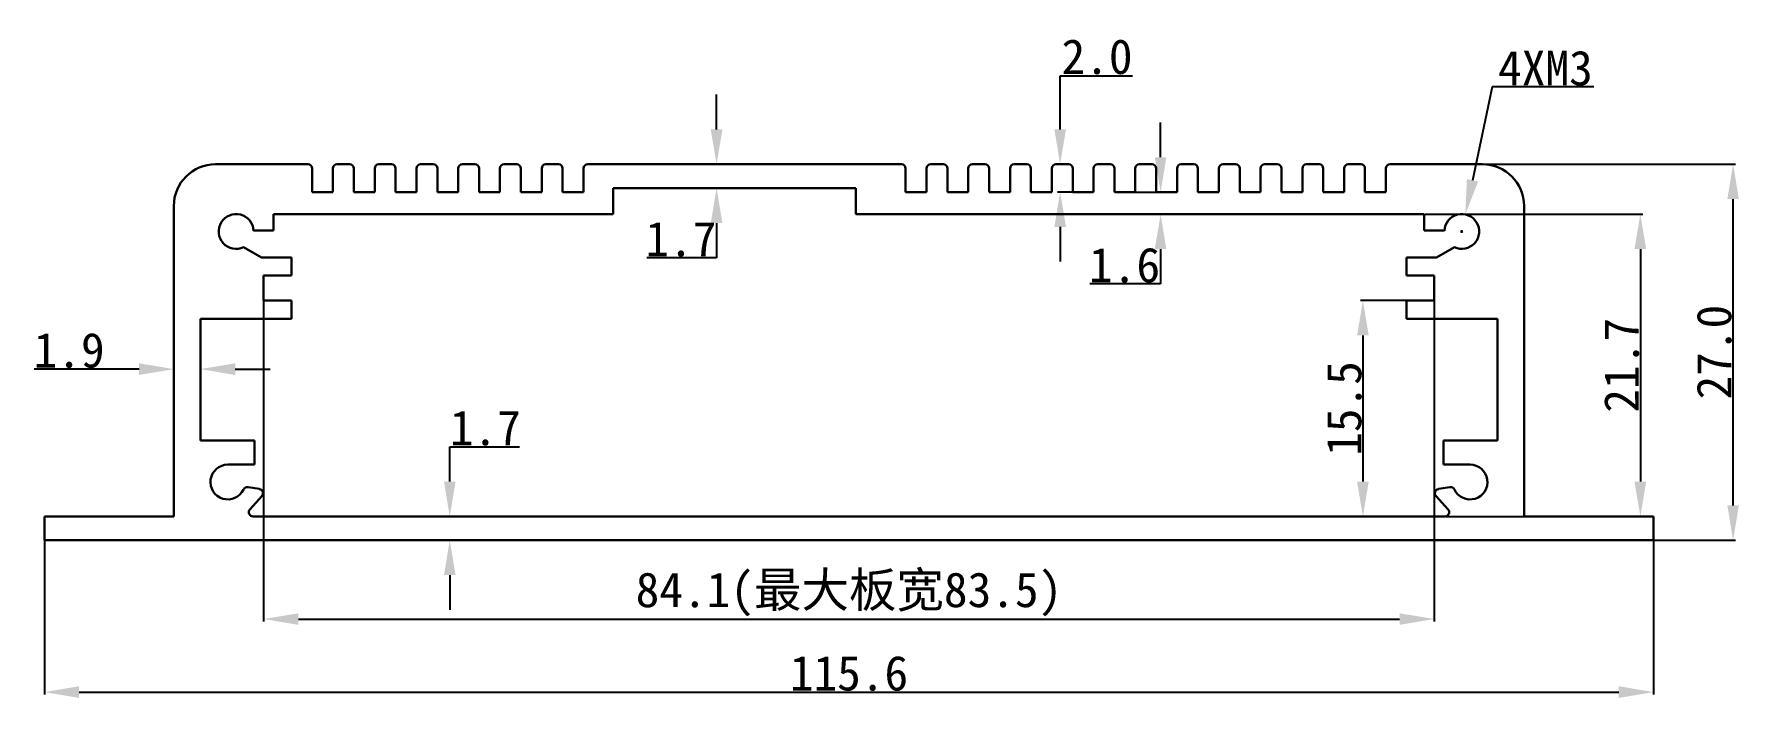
# Model space of a CAD drawing. Header units: inches. Extents: x 104 to 227, y -69 to -22.
import ezdxf

# ---------------------------------------------------------------- set-up
doc = ezdxf.new("R2010")
doc.units = ezdxf.units.IN
doc.header["$MEASUREMENT"] = 0
doc.layers.get('Defpoints').update_dxf_attribs({"color": 3})
doc.layers.add('壳体层', color=7, linetype='Continuous', lineweight=30)
doc.layers.add('标注层', color=7, linetype='Continuous')
doc.layers.add('槽宽标注', color=30, linetype='Continuous')
doc.styles.get("Standard").update_dxf_attribs({"font": 'simhei.ttf'})
doc.dimstyles.get("Standard").update_dxf_attribs({"dimtxt": 2.5, "dimasz": 2.5, "dimexe": 0.18, "dimexo": 0.0625, "dimgap": 0.09, "dimtad": 1, "dimtoh": 1, "dimdec": 1, "dimzin": 0, "dimdsep": 46, "dimtxsty": 'Standard', "dimcen": 0.09, "dimadec": 0, "dimazin": 0, "dimtfac": 1, "dimtdec": 1, "dimtofl": 0, "dimtmove": 0, "dimatfit": 3, "dimfxl": 1, "dimtolj": 1, "dimtzin": 0, "dimarcsym": 0})

# ---------------------------------------------------------------- blocks, each defined once
blk = doc.blocks.new('*D2')
at = {"layer": 'Defpoints', "color": 0, "transparency": 16777216}
for p in [(120.6, -39.78), (204.7, -39.78), (204.7, -63.55)]:
    blk.add_point(p, dxfattribs=at)
at = {"layer": '槽宽标注', "color": 0, "lineweight": -2, "transparency": 16777216}
for p, q in [((120.6, -39.84), (120.6, -63.73)), ((204.7, -39.84), (204.7, -63.73)), ((123.1, -63.55), (202.2, -63.55))]:
    blk.add_line(p, q, dxfattribs=at)
at = {"layer": '槽宽标注', "color": 0, "transparency": 16777216}
for points in [[(123.1, -63.14), (123.1, -63.97), (120.6, -63.55)], [(202.2, -63.14), (202.2, -63.97), (204.7, -63.55)]]:
    blk.add_solid(points, dxfattribs=at)
at = {"layer": '槽宽标注', "color": 0, "transparency": 16777216, "insert": (162.65, -61.78), "char_height": 2.5, "attachment_point": 5}
blk.add_mtext('\\A1;84.1(最大板宽83.5)', dxfattribs=at)
blk = doc.blocks.new('*D3')
at = {"layer": 'Defpoints', "color": 0, "transparency": 16777216}
for p in [(151.72, -30.88), (151.72, -32.61), (153.14, -32.61)]:
    blk.add_point(p, dxfattribs=at)
at = {"layer": '标注层', "color": 0, "lineweight": -2, "transparency": 16777216}
for p, q in [((153.14, -28.38), (153.14, -25.88)), ((151.78, -30.88), (153.32, -30.88)), ((151.78, -32.61), (153.32, -32.61)), ((153.14, -35.11), (153.14, -37.61)), ((153.14, -37.61), (148.12, -37.61))]:
    blk.add_line(p, q, dxfattribs=at)
at = {"layer": '标注层', "color": 0, "transparency": 16777216}
for points in [[(152.72, -28.38), (153.56, -28.38), (153.14, -30.88)], [(152.72, -35.11), (153.56, -35.11), (153.14, -32.61)]]:
    blk.add_solid(points, dxfattribs=at)
at = {"layer": '标注层', "color": 0, "transparency": 16777216, "insert": (150.58, -36.27), "char_height": 2.5, "attachment_point": 5}
blk.add_mtext('\\A1;1.7', dxfattribs=at)
blk = doc.blocks.new('*D4')
at = {"layer": 'Defpoints', "color": 0, "transparency": 16777216}
for p in [(133.05, -56.18), (133.97, -56.18), (133.05, -57.89)]:
    blk.add_point(p, dxfattribs=at)
at = {"layer": '标注层', "color": 0, "lineweight": -2, "transparency": 16777216}
for p, q in [((133.97, -53.68), (133.97, -51.18)), ((133.97, -51.18), (138.99, -51.18)), ((133.11, -56.18), (134.15, -56.18)), ((133.11, -57.89), (134.15, -57.89)), ((133.97, -60.39), (133.97, -62.89))]:
    blk.add_line(p, q, dxfattribs=at)
at = {"layer": '标注层', "color": 0, "transparency": 16777216}
for points in [[(133.56, -53.68), (134.39, -53.68), (133.97, -56.18)], [(133.56, -60.39), (134.39, -60.39), (133.97, -57.89)]]:
    blk.add_solid(points, dxfattribs=at)
at = {"layer": '标注层', "color": 0, "transparency": 16777216, "insert": (136.53, -49.84), "char_height": 2.5, "attachment_point": 5}
blk.add_mtext('\\A1;1.7', dxfattribs=at)
blk = doc.blocks.new('*D5')
at = {"layer": 'Defpoints', "color": 0, "transparency": 16777216}
for p in [(114.15, -45.32), (114.15, -45.6), (116.06, -45.32)]:
    blk.add_point(p, dxfattribs=at)
at = {"layer": '标注层', "color": 0, "lineweight": -2, "transparency": 16777216}
for p, q in [((111.65, -45.6), (104.11, -45.6)), ((114.15, -45.38), (114.15, -45.78)), ((116.06, -45.38), (116.06, -45.78)), ((118.56, -45.6), (121.06, -45.6))]:
    blk.add_line(p, q, dxfattribs=at)
at = {"layer": '标注层', "color": 0, "transparency": 16777216}
for points in [[(111.65, -45.18), (111.65, -46.02), (114.15, -45.6)], [(118.56, -45.18), (118.56, -46.02), (116.06, -45.6)]]:
    blk.add_solid(points, dxfattribs=at)
at = {"layer": '标注层', "color": 0, "transparency": 16777216, "insert": (106.63, -44.26), "char_height": 2.5, "attachment_point": 5}
blk.add_mtext('\\A1;1.9', dxfattribs=at)
blk = doc.blocks.new('*D6')
at = {"layer": 'Defpoints', "color": 0, "transparency": 16777216}
for p in [(203.7, -40.68), (199.57, -56.18), (202.91, -56.18)]:
    blk.add_point(p, dxfattribs=at)
at = {"layer": '标注层', "color": 0, "lineweight": -2, "transparency": 16777216}
for p, q in [((203.64, -40.68), (199.39, -40.68)), ((199.57, -43.18), (199.57, -53.68)), ((202.84, -56.18), (199.39, -56.18))]:
    blk.add_line(p, q, dxfattribs=at)
at = {"layer": '标注层', "color": 0, "transparency": 16777216}
for points in [[(199.15, -43.18), (199.99, -43.18), (199.57, -40.68)], [(199.15, -53.68), (199.99, -53.68), (199.57, -56.18)]]:
    blk.add_solid(points, dxfattribs=at)
at = {"layer": '标注层', "color": 0, "transparency": 16777216, "insert": (198.23, -48.43), "char_height": 2.5, "attachment_point": 5, "rotation": 90}
blk.add_mtext('\\A1;15.5', dxfattribs=at)
blk = doc.blocks.new('*D7')
at = {"layer": 'Defpoints', "color": 0, "transparency": 16777216}
for p in [(206.93, -34.48), (206.41, -36.93)]:
    blk.add_point(p, dxfattribs=at)
at = {"layer": '标注层', "color": 0, "lineweight": -2, "transparency": 16777216}
for p, q in [((208.86, -25.33), (207.44, -32.04)), ((216.16, -25.33), (208.86, -25.33)), ((206.58, -35.71), (206.76, -35.71)), ((206.67, -35.8), (206.67, -35.62))]:
    blk.add_line(p, q, dxfattribs=at)
at = {"layer": '标注层', "color": 0, "transparency": 16777216}
blk.add_solid([(207.04, -31.95), (207.85, -32.12), (206.93, -34.48)], dxfattribs=at)
at = {"layer": '标注层', "color": 0, "transparency": 16777216, "insert": (212.68, -23.99), "char_height": 2.5, "attachment_point": 5}
blk.add_mtext('\\A1;{\\f@SimHei|b0|i0|c134|p49;4XM3}', dxfattribs=at)
blk = doc.blocks.new('*D8')
at = {"layer": 'Defpoints', "color": 0, "transparency": 16777216}
for p in [(104.85, -57.03), (220.45, -57.03), (220.45, -68.8)]:
    blk.add_point(p, dxfattribs=at)
at = {"layer": '标注层', "color": 0, "lineweight": -2, "transparency": 16777216}
for p, q in [((104.85, -57.1), (104.85, -68.98)), ((220.45, -57.1), (220.45, -68.98)), ((107.35, -68.8), (217.95, -68.8))]:
    blk.add_line(p, q, dxfattribs=at)
at = {"layer": '标注层', "color": 0, "transparency": 16777216}
for points in [[(107.35, -68.38), (107.35, -69.22), (104.85, -68.8)], [(217.95, -68.38), (217.95, -69.22), (220.45, -68.8)]]:
    blk.add_solid(points, dxfattribs=at)
at = {"layer": '标注层', "color": 0, "transparency": 16777216, "insert": (162.65, -67.46), "char_height": 2.5, "attachment_point": 5}
blk.add_mtext('\\A1;115.6', dxfattribs=at)
blk = doc.blocks.new('*D9')
at = {"layer": 'Defpoints', "color": 0, "transparency": 16777216}
for p in [(177.82, -30.88), (177.97, -30.88), (179.47, -32.88)]:
    blk.add_point(p, dxfattribs=at)
at = {"layer": '标注层', "color": 0, "lineweight": -2, "transparency": 16777216}
for p, q in [((177.82, -28.38), (177.82, -24.53)), ((177.82, -24.53), (183.03, -24.53)), ((177.9, -30.88), (177.64, -30.88)), ((179.4, -32.88), (177.64, -32.88)), ((177.82, -35.38), (177.82, -37.88))]:
    blk.add_line(p, q, dxfattribs=at)
at = {"layer": '标注层', "color": 0, "transparency": 16777216}
for points in [[(177.41, -28.38), (178.24, -28.38), (177.82, -30.88)], [(177.41, -35.38), (178.24, -35.38), (177.82, -32.88)]]:
    blk.add_solid(points, dxfattribs=at)
at = {"layer": '标注层', "color": 0, "transparency": 16777216, "insert": (180.47, -23.17), "char_height": 2.5, "attachment_point": 5}
blk.add_mtext('\\A1;2.0', dxfattribs=at)
blk = doc.blocks.new('*D10')
at = {"layer": 'Defpoints', "color": 0, "transparency": 16777216}
for p in [(182.47, -32.88), (182.47, -34.48), (185.04, -34.48)]:
    blk.add_point(p, dxfattribs=at)
at = {"layer": '标注层', "color": 0, "lineweight": -2, "transparency": 16777216}
for p, q in [((185.04, -30.38), (185.04, -27.88)), ((182.53, -32.88), (185.22, -32.88)), ((182.53, -34.48), (185.22, -34.48)), ((185.04, -36.98), (185.04, -39.48)), ((185.04, -39.48), (179.96, -39.48))]:
    blk.add_line(p, q, dxfattribs=at)
at = {"layer": '标注层', "color": 0, "transparency": 16777216}
for points in [[(184.62, -30.38), (185.45, -30.38), (185.04, -32.88)], [(184.62, -36.98), (185.45, -36.98), (185.04, -34.48)]]:
    blk.add_solid(points, dxfattribs=at)
at = {"layer": '标注层', "color": 0, "transparency": 16777216, "insert": (182.45, -38.14), "char_height": 2.5, "attachment_point": 5}
blk.add_mtext('\\A1;1.6', dxfattribs=at)
blk = doc.blocks.new('*D11')
at = {"layer": 'Defpoints', "color": 0, "transparency": 16777216}
for p in [(208.15, -30.88), (226.16, -30.88), (220.45, -57.89)]:
    blk.add_point(p, dxfattribs=at)
at = {"layer": '标注层', "color": 0, "lineweight": -2, "transparency": 16777216}
for p, q in [((208.21, -30.88), (226.34, -30.88)), ((226.16, -55.39), (226.16, -33.38)), ((220.51, -57.89), (226.34, -57.89))]:
    blk.add_line(p, q, dxfattribs=at)
at = {"layer": '标注层', "color": 0, "transparency": 16777216}
for points in [[(225.75, -33.38), (226.58, -33.38), (226.16, -30.88)], [(225.75, -55.39), (226.58, -55.39), (226.16, -57.89)]]:
    blk.add_solid(points, dxfattribs=at)
at = {"layer": '标注层', "color": 0, "transparency": 16777216, "insert": (224.81, -44.38), "char_height": 2.5, "attachment_point": 5, "rotation": 90}
blk.add_mtext('\\A1;27.0', dxfattribs=at)
blk = doc.blocks.new('*D12')
at = {"layer": 'Defpoints', "color": 0, "transparency": 16777216}
for p in [(203.98, -34.48), (205.46, -56.18), (219.5, -56.18)]:
    blk.add_point(p, dxfattribs=at)
at = {"layer": '标注层', "color": 0, "lineweight": -2, "transparency": 16777216}
for p, q in [((204.04, -34.48), (219.68, -34.48)), ((219.5, -36.98), (219.5, -53.68)), ((205.53, -56.18), (219.68, -56.18))]:
    blk.add_line(p, q, dxfattribs=at)
at = {"layer": '标注层', "color": 0, "transparency": 16777216}
for points in [[(219.08, -36.98), (219.92, -36.98), (219.5, -34.48)], [(219.08, -53.68), (219.92, -53.68), (219.5, -56.18)]]:
    blk.add_solid(points, dxfattribs=at)
at = {"layer": '标注层', "color": 0, "transparency": 16777216, "insert": (218.16, -45.33), "char_height": 2.5, "attachment_point": 5, "rotation": 90}
blk.add_mtext('\\A1;21.7', dxfattribs=at)

msp = doc.modelspace()

# ---------------------------------------------------------------- linework, layer by layer
at = {"layer": '壳体层'}
for p, q in [((117.15, -30.88), (123.78, -30.88)), ((124.08, -31.18), (124.08, -32.88)), ((125.58, -32.88), (125.58, -31.18)), ((125.88, -30.88), (126.78, -30.88)), ((127.08, -31.18), (127.08, -32.88)), ((128.58, -32.88), (128.58, -31.18)), ((128.88, -30.88), (129.78, -30.88)), ((130.08, -31.18), (130.08, -32.88)), ((131.58, -32.88), (131.58, -31.18)), ((131.88, -30.88), (132.78, -30.88)), ((133.08, -31.18), (133.08, -32.88)), ((134.58, -32.88), (134.58, -31.18)), ((134.88, -30.88), (135.78, -30.88)), ((136.08, -31.18), (136.08, -32.88)), ((137.58, -32.88), (137.58, -31.18)), ((137.88, -30.88), (138.78, -30.88)), ((139.08, -31.18), (139.08, -32.88)), ((140.58, -32.88), (140.58, -31.18)), ((140.88, -30.88), (141.78, -30.88)), ((142.08, -31.18), (142.08, -32.88)), ((143.58, -32.88), (143.58, -31.18)), ((143.88, -30.88), (166.42, -30.88)), ((166.72, -31.18), (166.72, -32.88)), ((168.22, -32.88), (168.22, -31.18)), ((168.52, -30.88), (169.42, -30.88)), ((169.72, -31.18), (169.72, -32.88)), ((171.22, -32.88), (171.22, -31.18)), ((171.52, -30.88), (172.42, -30.88)), ((172.72, -31.18), (172.72, -32.88)), ((174.22, -32.88), (174.22, -31.18)), ((174.52, -30.88), (175.42, -30.88)), ((175.72, -31.18), (175.72, -32.88)), ((177.22, -32.88), (177.22, -31.18)), ((177.52, -30.88), (178.42, -30.88)), ((178.72, -31.18), (178.72, -32.88)), ((180.22, -32.88), (180.22, -31.18)), ((180.52, -30.88), (181.42, -30.88)), ((181.72, -31.18), (181.72, -32.88)), ((183.22, -32.88), (183.22, -31.18)), ((183.52, -30.88), (184.42, -30.88)), ((184.72, -31.18), (184.72, -32.88)), ((186.22, -32.88), (186.22, -31.18)), ((186.52, -30.88), (187.42, -30.88)), ((187.72, -31.18), (187.72, -32.88)), ((189.22, -32.88), (189.22, -31.18)), ((189.52, -30.88), (190.42, -30.88)), ((190.72, -31.18), (190.72, -32.88)), ((192.22, -32.88), (192.22, -31.18)), ((192.52, -30.88), (193.42, -30.88)), ((193.72, -31.18), (193.72, -32.88)), ((195.22, -32.88), (195.22, -31.18)), ((195.52, -30.88), (196.42, -30.88)), ((196.72, -31.18), (196.72, -32.88)), ((198.22, -32.88), (198.22, -31.18)), ((198.52, -30.88), (199.42, -30.88)), ((199.72, -31.18), (199.72, -32.88)), ((201.22, -32.88), (201.22, -31.18)), ((201.52, -30.88), (208.15, -30.88)), ((124.08, -32.88), (125.58, -32.88)), ((127.08, -32.88), (128.58, -32.88)), ((130.08, -32.88), (131.58, -32.88)), ((133.08, -32.88), (134.58, -32.88)), ((136.08, -32.88), (137.58, -32.88)), ((139.08, -32.88), (140.58, -32.88)), ((142.08, -32.88), (143.58, -32.88)), ((163.15, -32.61), (145.72, -32.61)), ((145.72, -32.61), (145.72, -34.48)), ((163.15, -34.48), (163.15, -32.61)), ((166.72, -32.88), (168.22, -32.88)), ((169.72, -32.88), (171.22, -32.88)), ((172.72, -32.88), (174.22, -32.88)), ((175.72, -32.88), (177.22, -32.88)), ((178.72, -32.88), (180.22, -32.88)), ((181.72, -32.88), (183.22, -32.88)), ((184.72, -32.88), (186.22, -32.88)), ((187.72, -32.88), (189.22, -32.88)), ((190.72, -32.88), (192.22, -32.88)), ((193.72, -32.88), (195.22, -32.88)), ((196.72, -32.88), (198.22, -32.88)), ((199.72, -32.88), (201.22, -32.88)), ((114.15, -56.18), (114.15, -33.88)), ((211.15, -33.88), (211.15, -56.18)), ((145.72, -34.48), (121.32, -34.48)), ((121.32, -35.65), (121.32, -34.48)), ((203.98, -34.48), (163.15, -34.48)), ((203.98, -35.65), (203.98, -34.48)), ((119.88, -35.65), (121.32, -35.65)), ((205.42, -35.65), (203.98, -35.65)), ((119.16, -36.84), (120.45, -37.58)), ((120.45, -37.58), (122.6, -37.58)), ((122.6, -37.58), (122.6, -38.88)), ((204.86, -37.58), (202.7, -37.58)), ((202.7, -37.58), (202.7, -38.88)), ((206.14, -36.84), (204.86, -37.58)), ((120.6, -38.88), (122.6, -38.88)), ((120.6, -38.88), (120.6, -40.68)), ((204.7, -38.88), (202.7, -38.88)), ((204.7, -38.88), (204.7, -40.68)), ((120.6, -40.68), (122.6, -40.68)), ((122.6, -40.68), (122.6, -41.98)), ((202.7, -40.68), (202.7, -41.98)), ((204.7, -40.68), (202.7, -40.68)), ((116.06, -41.98), (122.6, -41.98)), ((116.06, -41.98), (116.06, -50.72)), ((209.25, -41.98), (202.7, -41.98)), ((209.25, -41.98), (209.25, -50.72)), ((119.94, -50.72), (116.06, -50.72)), ((119.94, -50.72), (119.94, -52.46)), ((205.37, -50.72), (205.37, -52.46)), ((205.37, -50.72), (209.25, -50.72)), ((119.94, -52.46), (118.03, -52.46)), ((205.37, -52.46), (207.27, -52.46)), ((119.49, -54.07), (120.31, -54.21)), ((120.49, -54.7), (119.62, -55.68)), ((204.82, -54.7), (205.69, -55.68)), ((205.82, -54.07), (204.99, -54.21)), ((104.85, -56.18), (104.85, -57.89)), ((104.85, -56.18), (114.15, -56.18)), ((205.46, -56.18), (119.84, -56.18)), ((220.45, -56.18), (211.15, -56.18)), ((220.45, -56.18), (220.45, -57.89)), ((220.45, -57.89), (104.85, -57.89))]:
    msp.add_line(p, q, dxfattribs=at)
for centre, radius, start, end in [((117.15, -33.88), 3, 90, 180), ((123.78, -31.18), 0.3, 0, 90), ((125.88, -31.18), 0.3, 90, 180), ((126.78, -31.18), 0.3, 0, 90), ((128.88, -31.18), 0.3, 90, 180), ((129.78, -31.18), 0.3, 0, 90), ((131.88, -31.18), 0.3, 90, 180), ((132.78, -31.18), 0.3, 0, 90), ((134.88, -31.18), 0.3, 90, 180), ((135.78, -31.18), 0.3, 0, 90), ((137.88, -31.18), 0.3, 90, 180), ((138.78, -31.18), 0.3, 0, 90), ((140.88, -31.18), 0.3, 90, 180), ((141.78, -31.18), 0.3, 0, 90), ((143.88, -31.18), 0.3, 90, 180), ((166.42, -31.18), 0.3, 0, 90), ((168.52, -31.18), 0.3, 90, 180), ((169.42, -31.18), 0.3, 0, 90), ((171.52, -31.18), 0.3, 90, 180), ((172.42, -31.18), 0.3, 0, 90), ((174.52, -31.18), 0.3, 90, 180), ((175.42, -31.18), 0.3, 0, 90), ((177.52, -31.18), 0.3, 90, 180), ((178.42, -31.18), 0.3, 0, 90), ((180.52, -31.18), 0.3, 90, 180), ((181.42, -31.18), 0.3, 0, 90), ((183.52, -31.18), 0.3, 90, 180), ((184.42, -31.18), 0.3, 0, 90), ((186.52, -31.18), 0.3, 90, 180), ((187.42, -31.18), 0.3, 0, 90), ((189.52, -31.18), 0.3, 90, 180), ((190.42, -31.18), 0.3, 0, 90), ((192.52, -31.18), 0.3, 90, 180), ((193.42, -31.18), 0.3, 0, 90), ((195.52, -31.18), 0.3, 90, 180), ((196.42, -31.18), 0.3, 0, 90), ((198.52, -31.18), 0.3, 90, 180), ((199.42, -31.18), 0.3, 0, 90), ((201.52, -31.18), 0.3, 90, 180), ((208.15, -33.88), 3, 360, 90), ((118.63, -35.71), 1.25, 2.5125, 295.1119), ((206.67, -35.71), 1.25, 244.8881, 177.4875), ((118.03, -53.71), 1.25, 90, 334.8051), ((207.27, -53.71), 1.25, 205.1949, 90), ((119.44, -54.37), 0.3, 80.45, 154.8051), ((120.26, -54.51), 0.3, 318.3535, 80.45), ((205.04, -54.51), 0.3, 99.55, 221.6465), ((205.87, -54.37), 0.3, 25.1949, 99.55), ((119.84, -55.88), 0.3, 138.3535, 270), ((205.46, -55.88), 0.3, 270, 41.6465)]:
    msp.add_arc(centre, radius, start, end, dxfattribs=at)

# ---------------------------------------------------------------- dimensions: what is measured, and where the dimension line sits
at = {"layer": '标注层'}
dim = msp.add_linear_dim(base=(177.82, -30.88), p1=(179.47, -32.88), p2=(177.97, -30.88), angle=90, dimstyle='Standard', dxfattribs=at)
dim.commit()
dim.dimension.update_dxf_attribs({"geometry": '*D9', "text_midpoint": (180.47, -24.53), "dimtype": 160})
dim = msp.add_diameter_dim_2p(p1=(206.41, -36.93), p2=(206.93, -34.48), text='{\\f@SimHei|b0|i0|c134|p49;4XM3}', dimstyle='Standard', dxfattribs=at)
dim.commit()
dim.dimension.update_dxf_attribs({"geometry": '*D7', "text_midpoint": (212.68, -25.33), "dimtype": 163})
for base, p1, p2, angle, picture, middle in [((153.14, -32.61), (151.72, -30.88), (151.72, -32.61), 90, '*D3', (150.58, -36.27)), ((185.04, -34.48), (182.47, -32.88), (182.47, -34.48), 90, '*D10', (182.45, -38.14)), ((226.16, -30.88), (220.45, -57.89), (208.15, -30.88), 270, '*D11', (224.81, -44.38)), ((219.5, -56.18), (203.98, -34.48), (205.46, -56.18), 270, '*D12', (218.16, -45.33)), ((199.57, -56.18), (203.7, -40.68), (202.91, -56.18), 90, '*D6', (198.23, -48.43)), ((133.97, -56.18), (133.05, -57.89), (133.05, -56.18), 90, '*D4', (136.53, -49.84))]:
    dim = msp.add_linear_dim(base=base, p1=p1, p2=p2, angle=angle, dimstyle='Standard', dxfattribs=at)
    dim.commit()
    dim.dimension.update_dxf_attribs({"geometry": picture, "text_midpoint": middle})
for base, p1, p2, picture, middle in [((114.15, -45.6), (116.06, -45.32), (114.15, -45.32), '*D5', (106.63, -44.26)), ((220.45, -68.8), (104.85, -57.03), (220.45, -57.03), '*D8', (162.65, -67.46))]:
    dim = msp.add_linear_dim(base=base, p1=p1, p2=p2, dimstyle='Standard', dxfattribs=at)
    dim.commit()
    dim.dimension.update_dxf_attribs({"geometry": picture, "text_midpoint": middle})
at = {"layer": '槽宽标注'}
dim = msp.add_linear_dim(base=(204.7, -63.55), p1=(120.6, -39.78), p2=(204.7, -39.78), text='<>(最大板宽83.5)', dimstyle='Standard', dxfattribs=at)
dim.commit()
dim.dimension.update_dxf_attribs({"geometry": '*D2', "text_midpoint": (162.65, -61.78)})

doc.saveas('drawing.dxf')
